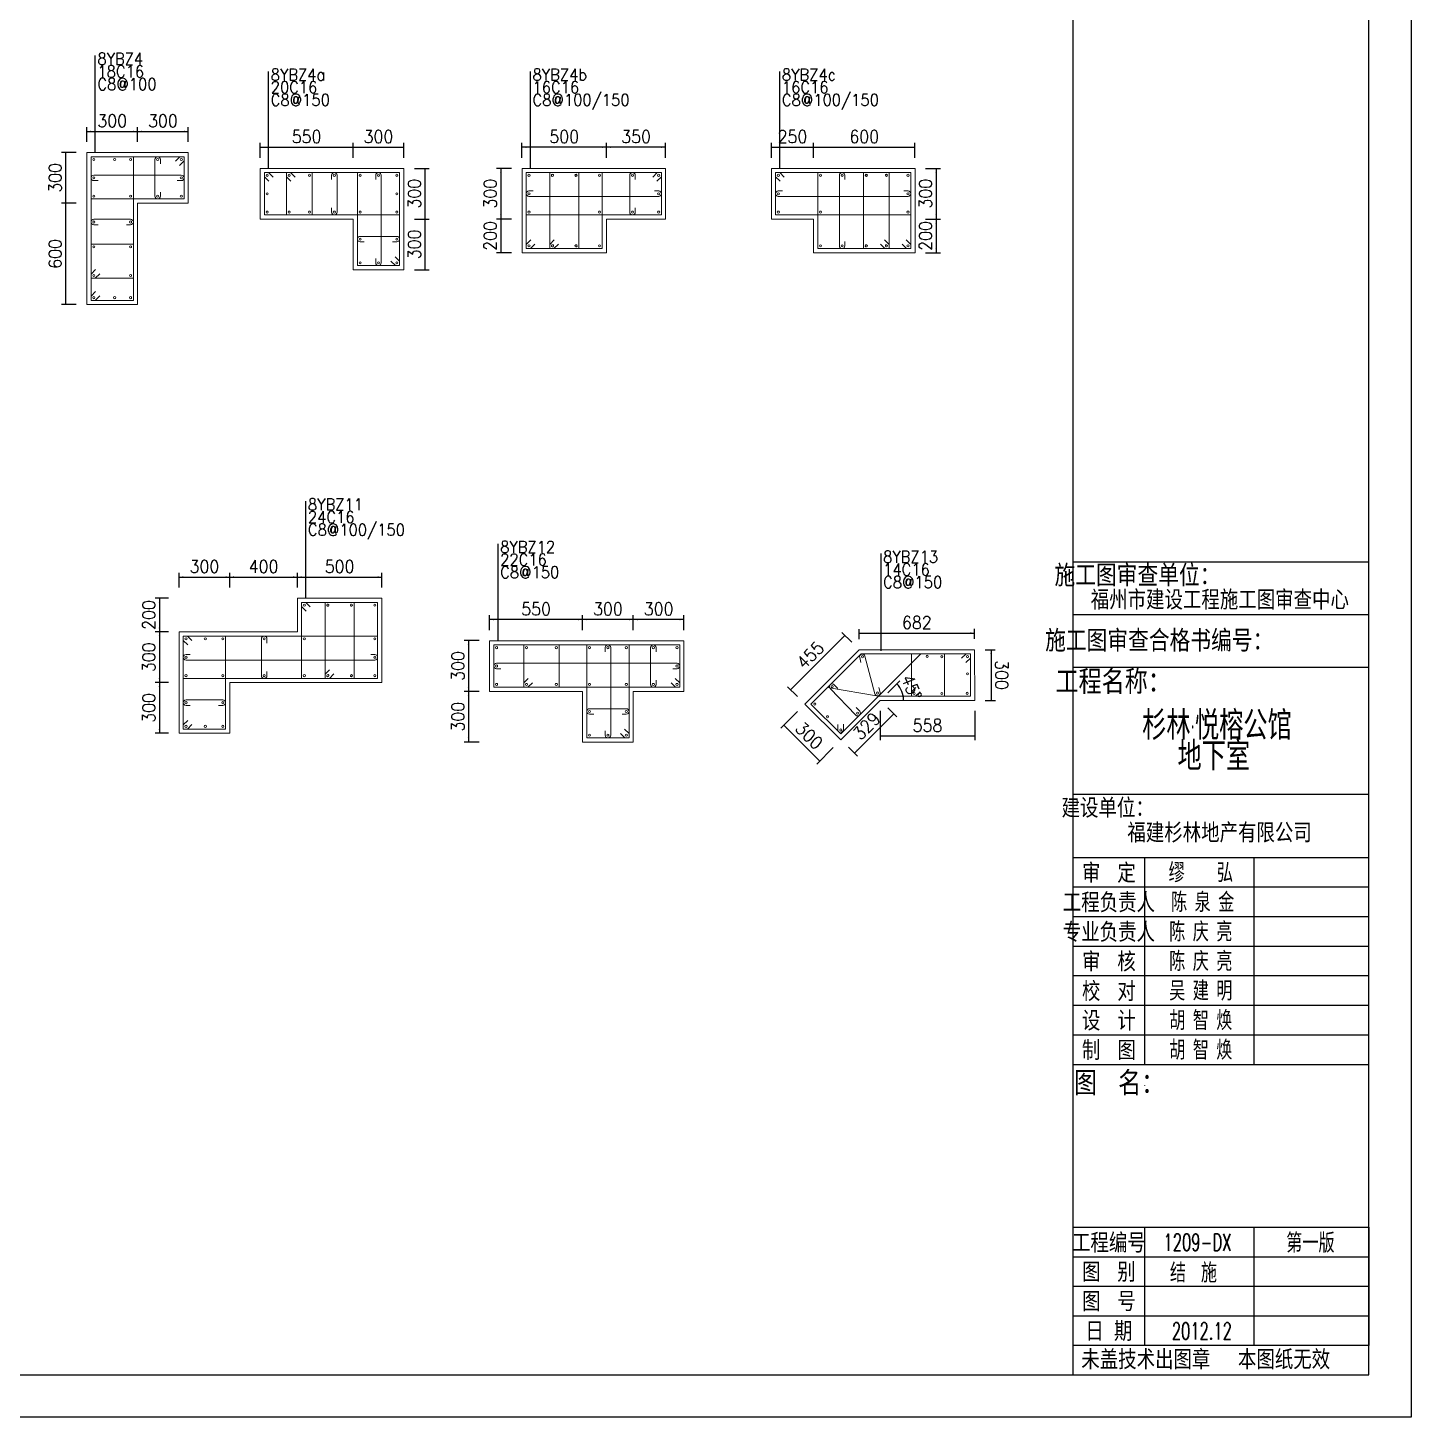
# Model space of a CAD drawing. Extents: x 292423 to 377252, y 106557 to 361882.
# Drawn here: x 343782 to 376523, y 106557 to 139450 of the extents above; entities that cross this region are included whole.
import ezdxf
from ezdxf.enums import TextEntityAlignment as Align

# ---------------------------------------------------------------- set-up
doc = ezdxf.new("R2010")
doc.units = 0
doc.header["$LTSCALE"] = 1000
for name, color, linetype in [('1508', 2, 'Continuous'), ('PUB_TITLE', 4, 'Continuous'), ('TEXT', 7, 'Continuous'), ('tk', 7, 'Continuous'), ('Y阴影', 254, 'Continuous')]:
    doc.layers.add(name, color=color, linetype=linetype)
for name, color, linetype, lineweight in [('REIN', 6, 'Continuous', 18), ('Z-柱大样外框', 7, 'ByLayer', 18), ('Z-详图标注', 3, 'Continuous', 18)]:
    doc.layers.add(name, color=color, linetype=linetype, lineweight=lineweight)
doc.styles.add('hztxt2', font='hztxt2')
doc.styles.get("Standard").update_dxf_attribs({"font": 'standard'})
doc.dimstyles.get("Standard").update_dxf_attribs({"dimtxt": 300, "dimasz": 100, "dimexe": 100, "dimexo": 250, "dimgap": 100, "dimtad": 0, "dimtoh": 1, "dimdec": 0, "dimlfac": 0.25, "dimdsep": 46, "dimcen": 0.09, "dimclrt": 7, "dimadec": 0, "dimazin": 0, "dimtfac": 1, "dimtdec": 4, "dimtofl": 0, "dimtmove": 0, "dimatfit": 3, "dimfxl": 1, "dimtolj": 1, "dimtzin": 0, "dimarcsym": 0})

# ---------------------------------------------------------------- blocks, each defined once
blk = doc.blocks.new('*D831')
at = {"layer": 'Z-详图标注', "color": 0, "linetype": 'ByBlock', "lineweight": -2}
for p, q in [((361834, 123780), (363120, 125066)), ((363284, 124903), (363050, 125137)), ((361998, 123616), (361763, 123851))]:
    blk.add_line(p, q, dxfattribs=at)
for points in [[(363120, 125066), (363061, 124984), (363038, 125007)], [(361834, 123780), (361893, 123863), (361916, 123839)]]:
    blk.add_solid(points, dxfattribs=at)
at = {"layer": 'Z-详图标注', "color": 7, "linetype": 'Continuous', "lineweight": -2, "insert": (362300, 124600), "char_height": 300, "width": 576.67, "attachment_point": 5, "rotation": 45}
blk.add_mtext('455', dxfattribs=at)
blk = doc.blocks.new('*D870')
at = {"layer": 'Z-详图标注', "color": 0, "linetype": 'ByBlock', "lineweight": -2}
for p, q in [((363460, 124976), (363460, 125216)), ((363460, 125116), (366188, 125122)), ((366188, 124982), (366188, 125222))]:
    blk.add_line(p, q, dxfattribs=at)
for points in [[(363460, 125116), (363560, 125133), (363560, 125099)], [(366188, 125122), (366088, 125105), (366088, 125139)]]:
    blk.add_solid(points, dxfattribs=at)
at = {"layer": 'Z-详图标注', "color": 7, "linetype": 'Continuous', "lineweight": -2, "insert": (364823, 125369), "char_height": 300, "width": 556.67, "attachment_point": 5, "rotation": 0.1352}
blk.add_mtext('682', dxfattribs=at)
blk = doc.blocks.new('*D479')
at = {"layer": 'Z-详图标注', "color": 0, "linetype": 'ByBlock', "lineweight": -2}
for p, q in [((361998, 123263), (361603, 122869)), ((361674, 122939), (362523, 122091)), ((362846, 122414), (362452, 122020))]:
    blk.add_line(p, q, dxfattribs=at)
for points in [[(361674, 122939), (361757, 122880), (361733, 122857)], [(362523, 122091), (362440, 122150), (362464, 122173)]]:
    blk.add_solid(points, dxfattribs=at)
at = {"layer": 'Z-详图标注', "color": 7, "linetype": 'Continuous', "lineweight": -2, "insert": (362275, 122692), "char_height": 300, "width": 566.67, "attachment_point": 5, "rotation": 315}
blk.add_mtext('300', dxfattribs=at)
blk = doc.blocks.new('*D193')
at = {"layer": 'Z-详图标注', "color": 0, "linetype": 'ByBlock', "lineweight": -2}
blk.add_line((364135, 123703), (364419, 123987), dxfattribs=at)
blk.add_arc((363958, 123526), 552, 0, 45, dxfattribs=at)
for points in [[(364348, 123917), (364425, 123850), (364400, 123829)], [(364510, 123526), (364484, 123624), (364518, 123627)]]:
    blk.add_solid(points, dxfattribs=at)
at = {"layer": 'Z-详图标注', "color": 7, "linetype": 'Continuous', "lineweight": -2, "insert": (364560, 123776), "char_height": 300, "width": 463.33, "attachment_point": 8, "rotation": 292.5}
blk.add_mtext('45%%D', dxfattribs=at)
blk = doc.blocks.new('*D199')
at = {"layer": 'Z-详图标注', "color": 0, "linetype": 'ByBlock', "lineweight": -2}
for p, q in [((349281, 136373), (349281, 136723)), ((349281, 136623), (351481, 136623)), ((351481, 136373), (351481, 136723))]:
    blk.add_line(p, q, dxfattribs=at)
for points in [[(349281, 136623), (349381, 136639), (349381, 136606)], [(351481, 136623), (351381, 136606), (351381, 136639)]]:
    blk.add_solid(points, dxfattribs=at)
at = {"layer": 'Z-详图标注', "color": 7, "linetype": 'Continuous', "lineweight": -2, "insert": (350381, 136873), "char_height": 300, "width": 566.67, "attachment_point": 5}
blk.add_mtext('550', dxfattribs=at)
blk = doc.blocks.new('*D246')
at = {"layer": 'Z-详图标注', "color": 0, "linetype": 'ByBlock', "lineweight": -2}
for p, q in [((351481, 136373), (351481, 136723)), ((351481, 136623), (352681, 136623)), ((352681, 136373), (352681, 136723))]:
    blk.add_line(p, q, dxfattribs=at)
for points in [[(351481, 136623), (351581, 136639), (351581, 136606)], [(352681, 136623), (352581, 136606), (352581, 136639)]]:
    blk.add_solid(points, dxfattribs=at)
at = {"layer": 'Z-详图标注', "color": 7, "linetype": 'Continuous', "lineweight": -2, "insert": (352081, 136873), "char_height": 300, "width": 566.67, "attachment_point": 5}
blk.add_mtext('300', dxfattribs=at)
blk = doc.blocks.new('*D742')
at = {"layer": 'Z-详图标注', "color": 0, "linetype": 'ByBlock', "lineweight": -2}
for p, q in [((352931, 136123), (353281, 136123)), ((353181, 136123), (353181, 134923)), ((352931, 134923), (353281, 134923))]:
    blk.add_line(p, q, dxfattribs=at)
for points in [[(353181, 136123), (353198, 136023), (353164, 136023)], [(353181, 134923), (353164, 135023), (353198, 135023)]]:
    blk.add_solid(points, dxfattribs=at)
at = {"layer": 'Z-详图标注', "color": 7, "linetype": 'Continuous', "lineweight": -2, "insert": (352931, 135523), "char_height": 300, "width": 566.67, "attachment_point": 5, "rotation": 90}
blk.add_mtext('300', dxfattribs=at)
blk = doc.blocks.new('*D441')
at = {"layer": 'Z-详图标注', "color": 0, "linetype": 'ByBlock', "lineweight": -2}
for p, q in [((352931, 134923), (353281, 134923)), ((353181, 134923), (353181, 133723)), ((352931, 133723), (353281, 133723))]:
    blk.add_line(p, q, dxfattribs=at)
for points in [[(353181, 134923), (353198, 134823), (353164, 134823)], [(353181, 133723), (353164, 133823), (353198, 133823)]]:
    blk.add_solid(points, dxfattribs=at)
at = {"layer": 'Z-详图标注', "color": 7, "linetype": 'Continuous', "lineweight": -2, "insert": (352931, 134323), "char_height": 300, "width": 566.67, "attachment_point": 5, "rotation": 90}
blk.add_mtext('300', dxfattribs=at)
blk = doc.blocks.new('*D482')
at = {"layer": 'Z-详图标注', "color": 0, "linetype": 'ByBlock', "lineweight": -2}
for p, q in [((344930, 135297), (344580, 135297)), ((344680, 132897), (344680, 135297)), ((344930, 132897), (344580, 132897))]:
    blk.add_line(p, q, dxfattribs=at)
for points in [[(344680, 135297), (344696, 135197), (344663, 135197)], [(344680, 132897), (344663, 132997), (344696, 132997)]]:
    blk.add_solid(points, dxfattribs=at)
at = {"layer": 'Z-详图标注', "color": 7, "linetype": 'Continuous', "lineweight": -2, "insert": (344430, 134097), "char_height": 300, "width": 556.67, "attachment_point": 5, "rotation": 90}
blk.add_mtext('600', dxfattribs=at)
blk = doc.blocks.new('*D537')
at = {"layer": 'Z-详图标注', "color": 0, "linetype": 'ByBlock', "lineweight": -2}
for p, q in [((344930, 136497), (344580, 136497)), ((344680, 135297), (344680, 136497)), ((344930, 135297), (344580, 135297))]:
    blk.add_line(p, q, dxfattribs=at)
for points in [[(344680, 136497), (344696, 136397), (344663, 136397)], [(344680, 135297), (344663, 135397), (344696, 135397)]]:
    blk.add_solid(points, dxfattribs=at)
at = {"layer": 'Z-详图标注', "color": 7, "linetype": 'Continuous', "lineweight": -2, "insert": (344430, 135897), "char_height": 300, "width": 566.67, "attachment_point": 5, "rotation": 90}
blk.add_mtext('300', dxfattribs=at)
blk = doc.blocks.new('*D146')
at = {"layer": 'Z-详图标注', "color": 0, "linetype": 'ByBlock', "lineweight": -2}
for p, q in [((345180, 136747), (345180, 137097)), ((345180, 136997), (346380, 136997)), ((346380, 136747), (346380, 137097))]:
    blk.add_line(p, q, dxfattribs=at)
for points in [[(345180, 136997), (345280, 137014), (345280, 136981)], [(346380, 136997), (346280, 136981), (346280, 137014)]]:
    blk.add_solid(points, dxfattribs=at)
at = {"layer": 'Z-详图标注', "color": 7, "linetype": 'Continuous', "lineweight": -2, "insert": (345780, 137247), "char_height": 300, "width": 566.67, "attachment_point": 5}
blk.add_mtext('300', dxfattribs=at)
blk = doc.blocks.new('*D641')
at = {"layer": 'Z-详图标注', "color": 0, "linetype": 'ByBlock', "lineweight": -2}
for p, q in [((346380, 136747), (346380, 137097)), ((346380, 136997), (347580, 136997)), ((347580, 136747), (347580, 137097))]:
    blk.add_line(p, q, dxfattribs=at)
for points in [[(346380, 136997), (346480, 137014), (346480, 136981)], [(347580, 136997), (347480, 136981), (347480, 137014)]]:
    blk.add_solid(points, dxfattribs=at)
at = {"layer": 'Z-详图标注', "color": 7, "linetype": 'Continuous', "lineweight": -2, "insert": (346980, 137247), "char_height": 300, "width": 566.67, "attachment_point": 5}
blk.add_mtext('300', dxfattribs=at)
blk = doc.blocks.new('*D248')
at = {"layer": 'Z-详图标注', "color": 0, "linetype": 'ByBlock', "lineweight": -2}
for p, q in [((357478, 136373), (357478, 136723)), ((358878, 136623), (357478, 136623)), ((358878, 136373), (358878, 136723))]:
    blk.add_line(p, q, dxfattribs=at)
for points in [[(357478, 136623), (357578, 136639), (357578, 136606)], [(358878, 136623), (358778, 136606), (358778, 136639)]]:
    blk.add_solid(points, dxfattribs=at)
at = {"layer": 'Z-详图标注', "color": 7, "linetype": 'Continuous', "lineweight": -2, "insert": (358178, 136873), "char_height": 300, "width": 566.67, "attachment_point": 5}
blk.add_mtext('350', dxfattribs=at)
blk = doc.blocks.new('*D309')
at = {"layer": 'Z-详图标注', "color": 0, "linetype": 'ByBlock', "lineweight": -2}
for p, q in [((355478, 136373), (355478, 136723)), ((357478, 136623), (355478, 136623)), ((357478, 136373), (357478, 136723))]:
    blk.add_line(p, q, dxfattribs=at)
for points in [[(355478, 136623), (355578, 136639), (355578, 136606)], [(357478, 136623), (357378, 136606), (357378, 136639)]]:
    blk.add_solid(points, dxfattribs=at)
at = {"layer": 'Z-详图标注', "color": 7, "linetype": 'Continuous', "lineweight": -2, "insert": (356478, 136873), "char_height": 300, "width": 566.67, "attachment_point": 5}
blk.add_mtext('500', dxfattribs=at)
blk = doc.blocks.new('*D783')
at = {"layer": 'Z-详图标注', "color": 0, "linetype": 'ByBlock', "lineweight": -2}
for p, q in [((355228, 136123), (354878, 136123)), ((354978, 136123), (354978, 134923)), ((355228, 134923), (354878, 134923))]:
    blk.add_line(p, q, dxfattribs=at)
for points in [[(354978, 136123), (354995, 136023), (354961, 136023)], [(354978, 134923), (354961, 135023), (354995, 135023)]]:
    blk.add_solid(points, dxfattribs=at)
at = {"layer": 'Z-详图标注', "color": 7, "linetype": 'Continuous', "lineweight": -2, "insert": (354728, 135523), "char_height": 300, "width": 566.67, "attachment_point": 5, "rotation": 90}
blk.add_mtext('300', dxfattribs=at)
blk = doc.blocks.new('*D414')
at = {"layer": 'Z-详图标注', "color": 0, "linetype": 'ByBlock', "lineweight": -2}
for p, q in [((355228, 134923), (354878, 134923)), ((354978, 134923), (354978, 134123)), ((355228, 134123), (354878, 134123))]:
    blk.add_line(p, q, dxfattribs=at)
for points in [[(354978, 134923), (354995, 134823), (354961, 134823)], [(354978, 134123), (354961, 134223), (354995, 134223)]]:
    blk.add_solid(points, dxfattribs=at)
at = {"layer": 'Z-详图标注', "color": 7, "linetype": 'Continuous', "lineweight": -2, "insert": (354728, 134523), "char_height": 300, "width": 566.67, "attachment_point": 5, "rotation": 90}
blk.add_mtext('200', dxfattribs=at)
blk = doc.blocks.new('*D14')
at = {"layer": 'Z-详图标注', "color": 0, "linetype": 'ByBlock', "lineweight": -2}
for p, q in [((361379, 136373), (361379, 136723)), ((361379, 136623), (362379, 136623)), ((362379, 136373), (362379, 136723))]:
    blk.add_line(p, q, dxfattribs=at)
for points in [[(361379, 136623), (361479, 136639), (361479, 136606)], [(362379, 136623), (362279, 136606), (362279, 136639)]]:
    blk.add_solid(points, dxfattribs=at)
at = {"layer": 'Z-详图标注', "color": 7, "linetype": 'Continuous', "lineweight": -2, "insert": (361879, 136873), "char_height": 300, "width": 566.67, "attachment_point": 5}
blk.add_mtext('250', dxfattribs=at)
blk = doc.blocks.new('*D69')
at = {"layer": 'Z-详图标注', "color": 0, "linetype": 'ByBlock', "lineweight": -2}
for p, q in [((362379, 136373), (362379, 136723)), ((362379, 136623), (364779, 136623)), ((364779, 136373), (364779, 136723))]:
    blk.add_line(p, q, dxfattribs=at)
for points in [[(362379, 136623), (362479, 136639), (362479, 136606)], [(364779, 136623), (364679, 136606), (364679, 136639)]]:
    blk.add_solid(points, dxfattribs=at)
at = {"layer": 'Z-详图标注', "color": 7, "linetype": 'Continuous', "lineweight": -2, "insert": (363579, 136873), "char_height": 300, "width": 556.67, "attachment_point": 5}
blk.add_mtext('600', dxfattribs=at)
blk = doc.blocks.new('*D570')
at = {"layer": 'Z-详图标注', "color": 0, "linetype": 'ByBlock', "lineweight": -2}
for p, q in [((365029, 136123), (365379, 136123)), ((365279, 136123), (365279, 134923)), ((365029, 134923), (365379, 134923))]:
    blk.add_line(p, q, dxfattribs=at)
for points in [[(365279, 136123), (365296, 136023), (365263, 136023)], [(365279, 134923), (365263, 135023), (365296, 135023)]]:
    blk.add_solid(points, dxfattribs=at)
at = {"layer": 'Z-详图标注', "color": 7, "linetype": 'Continuous', "lineweight": -2, "insert": (365029, 135523), "char_height": 300, "width": 566.67, "attachment_point": 5, "rotation": 90}
blk.add_mtext('300', dxfattribs=at)
blk = doc.blocks.new('*D177')
at = {"layer": 'Z-详图标注', "color": 0, "linetype": 'ByBlock', "lineweight": -2}
for p, q in [((365029, 134923), (365379, 134923)), ((365279, 134923), (365279, 134123)), ((365029, 134123), (365379, 134123))]:
    blk.add_line(p, q, dxfattribs=at)
for points in [[(365279, 134923), (365296, 134823), (365263, 134823)], [(365279, 134123), (365263, 134223), (365296, 134223)]]:
    blk.add_solid(points, dxfattribs=at)
at = {"layer": 'Z-详图标注', "color": 7, "linetype": 'Continuous', "lineweight": -2, "insert": (365029, 134523), "char_height": 300, "width": 566.67, "attachment_point": 5, "rotation": 90}
blk.add_mtext('200', dxfattribs=at)
blk = doc.blocks.new('*D672')
at = {"layer": 'Z-详图标注', "color": 0, "linetype": 'ByBlock', "lineweight": -2}
for p, q in [((358112, 125191), (358112, 125541)), ((359312, 125441), (358112, 125441)), ((359312, 125191), (359312, 125541))]:
    blk.add_line(p, q, dxfattribs=at)
for points in [[(358112, 125441), (358212, 125457), (358212, 125424)], [(359312, 125441), (359212, 125424), (359212, 125457)]]:
    blk.add_solid(points, dxfattribs=at)
at = {"layer": 'Z-详图标注', "color": 7, "linetype": 'Continuous', "lineweight": -2, "insert": (358712, 125691), "char_height": 300, "width": 566.67, "attachment_point": 5}
blk.add_mtext('300', dxfattribs=at)
blk = doc.blocks.new('*D719')
at = {"layer": 'Z-详图标注', "color": 0, "linetype": 'ByBlock', "lineweight": -2}
for p, q in [((356912, 125191), (356912, 125541)), ((358112, 125441), (356912, 125441)), ((358112, 125191), (358112, 125541))]:
    blk.add_line(p, q, dxfattribs=at)
for points in [[(356912, 125441), (357012, 125457), (357012, 125424)], [(358112, 125441), (358012, 125424), (358012, 125457)]]:
    blk.add_solid(points, dxfattribs=at)
at = {"layer": 'Z-详图标注', "color": 7, "linetype": 'Continuous', "lineweight": -2, "insert": (357512, 125691), "char_height": 300, "width": 566.67, "attachment_point": 5}
blk.add_mtext('300', dxfattribs=at)
blk = doc.blocks.new('*D344')
at = {"layer": 'Z-详图标注', "color": 0, "linetype": 'ByBlock', "lineweight": -2}
for p, q in [((354712, 125191), (354712, 125541)), ((356912, 125441), (354712, 125441)), ((356912, 125191), (356912, 125541))]:
    blk.add_line(p, q, dxfattribs=at)
for points in [[(354712, 125441), (354812, 125457), (354812, 125424)], [(356912, 125441), (356812, 125424), (356812, 125457)]]:
    blk.add_solid(points, dxfattribs=at)
at = {"layer": 'Z-详图标注', "color": 7, "linetype": 'Continuous', "lineweight": -2, "insert": (355812, 125691), "char_height": 300, "width": 566.67, "attachment_point": 5}
blk.add_mtext('550', dxfattribs=at)
blk = doc.blocks.new('*D37')
at = {"layer": 'Z-详图标注', "color": 0, "linetype": 'ByBlock', "lineweight": -2}
for p, q in [((354462, 124941), (354112, 124941)), ((354212, 124941), (354212, 123741)), ((354462, 123741), (354112, 123741))]:
    blk.add_line(p, q, dxfattribs=at)
for points in [[(354212, 124941), (354228, 124841), (354195, 124841)], [(354212, 123741), (354195, 123841), (354228, 123841)]]:
    blk.add_solid(points, dxfattribs=at)
at = {"layer": 'Z-详图标注', "color": 7, "linetype": 'Continuous', "lineweight": -2, "insert": (353962, 124341), "char_height": 300, "width": 566.67, "attachment_point": 5, "rotation": 90}
blk.add_mtext('300', dxfattribs=at)
blk = doc.blocks.new('*D536')
at = {"layer": 'Z-详图标注', "color": 0, "linetype": 'ByBlock', "lineweight": -2}
for p, q in [((354462, 123741), (354112, 123741)), ((354212, 123741), (354212, 122541)), ((354462, 122541), (354112, 122541))]:
    blk.add_line(p, q, dxfattribs=at)
for points in [[(354212, 123741), (354228, 123641), (354195, 123641)], [(354212, 122541), (354195, 122641), (354228, 122641)]]:
    blk.add_solid(points, dxfattribs=at)
at = {"layer": 'Z-详图标注', "color": 7, "linetype": 'Continuous', "lineweight": -2, "insert": (353962, 123141), "char_height": 300, "width": 566.67, "attachment_point": 5, "rotation": 90}
blk.add_mtext('300', dxfattribs=at)
blk = doc.blocks.new('A1tk')
at = {"layer": 'PUB_TITLE'}
for p, q in [((76100, 20254), (83100, 20254)), ((76100, 19004), (83100, 19004)), ((76100, 17754), (83100, 17754)), ((76100, 14754), (83100, 14754)), ((76100, 13254), (83100, 13254)), ((77791, 13254), (77791, 8354)), ((80377, 13254), (80377, 8354)), ((76100, 12554), (83100, 12554)), ((76100, 11854), (83100, 11854)), ((76100, 11154), (83100, 11154)), ((76100, 10454), (83100, 10454)), ((76100, 9754), (83100, 9754)), ((76100, 9054), (83100, 9054)), ((76100, 8354), (83100, 8354)), ((77791, 7859), (77791, 7854)), ((76100, 4500), (83100, 4500)), ((77791, 4500), (77791, 1700)), ((80377, 4500), (80377, 1700)), ((83100, 4500), (83100, 1700)), ((76100, 3800), (83100, 3800)), ((76100, 3100), (83100, 3100)), ((76100, 2400), (83100, 2400)), ((83100, 1700), (76100, 1700))]:
    blk.add_line(p, q, dxfattribs=at)
at = {"layer": 'tk'}
blk.add_line((76100, 1000), (76100, 58400), dxfattribs=at)
at = {"layer": 'tk', "color": 5}
blk.add_lwpolyline([(0, 0), (0, 59400), (84100, 59400), (84100, 0)], close=True, dxfattribs=at)
at = {"layer": 'tk'}
blk.add_lwpolyline([(2500, 1000), (83100, 1000), (83100, 58400), (2500, 58400)], close=True, dxfattribs=at)
at = {"layer": 'PUB_TITLE', "style": 'hztxt2', "width": 0.8}
for s, height, p in [('施工图审查单位：', 450, (77622, 19953)), ('施工图审查合格书编号：', 450, (78136, 18409)), ('日  期', 400, (76945, 2050))]:
    blk.add_text(s, height=height, dxfattribs=at).set_placement(p, align=Align.MIDDLE)
at = {"layer": 'PUB_TITLE', "width": 0.8}
for s, height, p in [('工程名称：', 500, (77047, 17437)), ('建设单位：', 400, (76917, 14445)), ('审  定', 400, (76945, 12904)), ('工程负责人', 400, (76945, 12204)), ('专业负责人', 400, (76945, 11504)), ('审  核', 400, (76945, 10804)), ('校  对', 400, (76945, 10104)), ('设  计', 400, (76945, 9404)), ('制  图', 400, (76945, 8704)), ('图  名：', 500, (77188, 7934)), ('工程编号', 400, (76945, 4150)), ('图  别', 400, (76945, 3450)), ('图  号', 400, (76945, 2750)), ('未盖技术出图章   本图纸无效', 400, (79237, 1389))]:
    blk.add_text(s, height=height, dxfattribs=at).set_placement(p, align=Align.MIDDLE)
at = {"layer": 'TEXT', "color": 0}
for s, height, width, p in [('福州市建设工程施工图审查中心', 400, 0.8, (79571, 19373)), ('杉林·悦榕公馆', 600, 0.7, (79503, 16415)), ('地下室', 600, 0.7, (79428, 15691)), ('福建杉林地产有限公司', 400, 0.8, (79565, 13855))]:
    blk.add_text(s, height=height, dxfattribs=dict(at, width=width)).set_placement(p, align=Align.MIDDLE)
at = {"layer": 'TEXT', "color": 0, "linetype": 'ByBlock', "width": 0.7}
for s, p in [('缪    弘', (79121, 12915)), ('陈 泉 金', (79165, 12215)), ('陈 庆 亮', (79121, 11515)), ('陈 庆 亮', (79121, 10815)), ('吴 建 明', (79121, 10115)), ('胡 智 焕', (79121, 9415)), ('胡 智 焕', (79121, 8715)), ('1209-DX', (79042, 4141)), ('结  施', (78946, 3441))]:
    blk.add_text(s, height=400, dxfattribs=at).set_placement(p, align=Align.MIDDLE)
for s, p in [('第一版', (81142, 3942)), ('2012.12', (78435, 1841))]:
    blk.add_text(s, height=400, dxfattribs=at).set_placement(p)
blk = doc.blocks.new('*D50')
at = {"layer": 'Z-详图标注', "color": 0, "linetype": 'ByBlock', "lineweight": -2}
for p, q in [((347362, 126198), (347362, 126548)), ((347362, 126448), (348562, 126448)), ((348562, 126198), (348562, 126548))]:
    blk.add_line(p, q, dxfattribs=at)
for points in [[(347362, 126448), (347462, 126464), (347462, 126431)], [(348562, 126448), (348462, 126431), (348462, 126464)]]:
    blk.add_solid(points, dxfattribs=at)
at = {"layer": 'Z-详图标注', "color": 7, "linetype": 'Continuous', "lineweight": -2, "insert": (347962, 126698), "char_height": 300, "width": 566.67, "attachment_point": 5}
blk.add_mtext('300', dxfattribs=at)
blk = doc.blocks.new('*D105')
at = {"layer": 'Z-详图标注', "color": 0, "linetype": 'ByBlock', "lineweight": -2}
for p, q in [((348562, 126198), (348562, 126548)), ((348562, 126448), (350162, 126448)), ((350162, 126198), (350162, 126548))]:
    blk.add_line(p, q, dxfattribs=at)
for points in [[(348562, 126448), (348662, 126464), (348662, 126431)], [(350162, 126448), (350062, 126431), (350062, 126464)]]:
    blk.add_solid(points, dxfattribs=at)
at = {"layer": 'Z-详图标注', "color": 7, "linetype": 'Continuous', "lineweight": -2, "insert": (349362, 126698), "char_height": 300, "width": 576.67, "attachment_point": 5}
blk.add_mtext('400', dxfattribs=at)
blk = doc.blocks.new('*D588')
at = {"layer": 'Z-详图标注', "color": 0, "linetype": 'ByBlock', "lineweight": -2}
for p, q in [((350162, 126198), (350162, 126548)), ((350162, 126448), (352162, 126448)), ((352162, 126198), (352162, 126548))]:
    blk.add_line(p, q, dxfattribs=at)
for points in [[(350162, 126448), (350262, 126464), (350262, 126431)], [(352162, 126448), (352062, 126431), (352062, 126464)]]:
    blk.add_solid(points, dxfattribs=at)
at = {"layer": 'Z-详图标注', "color": 7, "linetype": 'Continuous', "lineweight": -2, "insert": (351162, 126698), "char_height": 300, "width": 566.67, "attachment_point": 5}
blk.add_mtext('500', dxfattribs=at)
blk = doc.blocks.new('*D211')
at = {"layer": 'Z-详图标注', "color": 0, "linetype": 'ByBlock', "lineweight": -2}
for p, q in [((347112, 125948), (346798, 125948)), ((346898, 125948), (346898, 125148)), ((347112, 125148), (346798, 125148))]:
    blk.add_line(p, q, dxfattribs=at)
for points in [[(346898, 125948), (346914, 125848), (346881, 125848)], [(346898, 125148), (346881, 125248), (346914, 125248)]]:
    blk.add_solid(points, dxfattribs=at)
at = {"layer": 'Z-详图标注', "color": 7, "linetype": 'Continuous', "lineweight": -2, "insert": (346648, 125548), "char_height": 300, "width": 566.67, "attachment_point": 5, "rotation": 90}
blk.add_mtext('200', dxfattribs=at)
blk = doc.blocks.new('*D777')
at = {"layer": 'Z-详图标注', "color": 0, "linetype": 'ByBlock', "lineweight": -2}
for p, q in [((347112, 125148), (346798, 125148)), ((346898, 125148), (346898, 123948)), ((347112, 123948), (346798, 123948))]:
    blk.add_line(p, q, dxfattribs=at)
for points in [[(346898, 125148), (346914, 125048), (346881, 125048)], [(346898, 123948), (346881, 124048), (346914, 124048)]]:
    blk.add_solid(points, dxfattribs=at)
at = {"layer": 'Z-详图标注', "color": 7, "linetype": 'Continuous', "lineweight": -2, "insert": (346648, 124548), "char_height": 300, "width": 566.67, "attachment_point": 5, "rotation": 90}
blk.add_mtext('300', dxfattribs=at)
blk = doc.blocks.new('*D845')
at = {"layer": 'Z-详图标注', "color": 0, "linetype": 'ByBlock', "lineweight": -2}
for p, q in [((347112, 123948), (346798, 123948)), ((346898, 123948), (346898, 122748)), ((347112, 122748), (346798, 122748))]:
    blk.add_line(p, q, dxfattribs=at)
for points in [[(346898, 123948), (346914, 123848), (346881, 123848)], [(346898, 122748), (346881, 122848), (346914, 122848)]]:
    blk.add_solid(points, dxfattribs=at)
at = {"layer": 'Z-详图标注', "color": 7, "linetype": 'Continuous', "lineweight": -2, "insert": (346648, 123348), "char_height": 300, "width": 566.67, "attachment_point": 5, "rotation": 90}
blk.add_mtext('300', dxfattribs=at)
blk = doc.blocks.new('*D782')
at = {"layer": 'Z-详图标注', "color": 0, "linetype": 'ByBlock', "lineweight": -2}
for p, q in [((363344, 122276), (364276, 123208)), ((364135, 123349), (364346, 123137)), ((363203, 122417), (363415, 122206))]:
    blk.add_line(p, q, dxfattribs=at)
for points in [[(364276, 123208), (364217, 123126), (364193, 123149)], [(363344, 122276), (363403, 122359), (363426, 122335)]]:
    blk.add_solid(points, dxfattribs=at)
at = {"layer": 'Z-详图标注', "color": 7, "linetype": 'Continuous', "lineweight": -2, "insert": (363633, 122919), "char_height": 300, "width": 561.67, "attachment_point": 5, "rotation": 45}
blk.add_mtext('329', dxfattribs=at)
blk = doc.blocks.new('*D390')
at = {"layer": 'Z-详图标注', "color": 0, "linetype": 'ByBlock', "lineweight": -2}
for p, q in [((366439, 124727), (366680, 124727)), ((366580, 124727), (366583, 123527)), ((366442, 123527), (366683, 123527))]:
    blk.add_line(p, q, dxfattribs=at)
for points in [[(366580, 124727), (366597, 124627), (366563, 124627)], [(366583, 123527), (366566, 123627), (366599, 123627)]]:
    blk.add_solid(points, dxfattribs=at)
at = {"layer": 'Z-详图标注', "color": 7, "linetype": 'Continuous', "lineweight": -2, "insert": (366831, 124127), "char_height": 300, "width": 566.67, "attachment_point": 5, "rotation": 270.1352}
blk.add_mtext('300', dxfattribs=at)
blk = doc.blocks.new('*D862')
at = {"layer": 'Z-详图标注', "color": 0, "linetype": 'ByBlock', "lineweight": -2}
for p, q in [((363958, 123276), (363958, 122585)), ((366192, 123276), (366192, 122585)), ((363958, 122685), (366192, 122685))]:
    blk.add_line(p, q, dxfattribs=at)
for points in [[(363958, 122685), (364058, 122702), (364058, 122668)], [(366192, 122685), (366092, 122668), (366092, 122702)]]:
    blk.add_solid(points, dxfattribs=at)
at = {"layer": 'Z-详图标注', "color": 7, "linetype": 'Continuous', "lineweight": -2, "insert": (365075, 122935), "char_height": 300, "width": 566.67, "attachment_point": 5, "rotation": 360}
blk.add_mtext('558', dxfattribs=at)

msp = doc.modelspace()

# ---------------------------------------------------------------- linework, layer by layer
at = {"layer": 'REIN', "color": 6}
for points in [[(347373.7, 136191.4), (347479.8, 136297.4), (347479.8, 136397.4), (345279.8, 136397.4), (345279.8, 135397.4), (347479.8, 135397.4), (347479.8, 136397.4), (347379.8, 136397.4), (347273.7, 136291.4)], [(345385.9, 133203.5), (345279.8, 133097.4), (345279.8, 132997.4), (346279.8, 132997.4), (346279.8, 136397.4), (345279.8, 136397.4), (345279.8, 132997.4), (345379.8, 132997.4), (345485.9, 133103.5)], [(349587.1, 135916.7), (349481.1, 136022.7), (349381.1, 136022.7), (349381.1, 135022.7), (352581.1, 135022.7), (352581.1, 136022.7), (349381.1, 136022.7), (349381.1, 135922.7), (349487.1, 135816.7)], [(350109, 135916.7), (350003, 136022.7), (349903, 136022.7), (349903, 135022.7), (350513, 135022.7), (350513, 136022.7), (349903, 136022.7), (349903, 135922.7), (350009, 135816.7)], [(352375, 133928.8), (352481.1, 133822.7), (352581.1, 133822.7), (352581.1, 136022.7), (351581.1, 136022.7), (351581.1, 133822.7), (352581.1, 133822.7), (352581.1, 133922.7), (352475, 134028.8)], [(355784.2, 134328.8), (355678.1, 134222.7), (355578.1, 134222.7), (355578.1, 136022.7), (357378.1, 136022.7), (357378.1, 134222.7), (355578.1, 134222.7), (355578.1, 134322.7), (355684.2, 134428.8)], [(358572.1, 135916.7), (358678.1, 136022.7), (358778.1, 136022.7), (358778.1, 135022.7), (355578.1, 135022.7), (355578.1, 136022.7), (358778.1, 136022.7), (358778.1, 135922.7), (358672.1, 135816.7)], [(356340.9, 134328.8), (356234.8, 134222.7), (356134.8, 134222.7), (356134.8, 136022.7), (356821.5, 136022.7), (356821.5, 134222.7), (356134.8, 134222.7), (356134.8, 134322.7), (356240.9, 134428.8)], [(361685.4, 135916.7), (361579.3, 136022.7), (361479.3, 136022.7), (361479.3, 135022.7), (364679.3, 135022.7), (364679.3, 136022.7), (361479.3, 136022.7), (361479.3, 135922.7), (361585.4, 135816.7)], [(364473.2, 134328.8), (364579.3, 134222.7), (364679.3, 134222.7), (364679.3, 136022.7), (362479.3, 136022.7), (362479.3, 134222.7), (364679.3, 134222.7), (364679.3, 134322.7), (364573.2, 134428.8)], [(363960.4, 134328.8), (364066.5, 134222.7), (364166.5, 134222.7), (364166.5, 136022.7), (363561.8, 136022.7), (363561.8, 134222.7), (364166.5, 134222.7), (364166.5, 134322.7), (364060.4, 134428.8)], [(345385.9, 133725.4), (345279.8, 133619.3), (345279.8, 133519.3), (346279.8, 133519.3), (346279.8, 134329.3), (345279.8, 134329.3), (345279.8, 133519.3), (345379.8, 133519.3), (345485.9, 133625.4)], [(350367.9, 125641.7), (350261.8, 125747.8), (350261.8, 125847.8), (352061.8, 125847.8), (352061.8, 124047.8), (350261.8, 124047.8), (350261.8, 125847.8), (350361.8, 125847.8), (350467.9, 125741.7)], [(351024.5, 124153.8), (350918.5, 124047.8), (350818.5, 124047.8), (350818.5, 125847.8), (351505.1, 125847.8), (351505.1, 124047.8), (350818.5, 124047.8), (350818.5, 124147.8), (350924.5, 124253.8)], [(347667.9, 122953.8), (347561.8, 122847.8), (347461.8, 122847.8), (347461.8, 125047.8), (348461.8, 125047.8), (348461.8, 122847.8), (347461.8, 122847.8), (347461.8, 122947.8), (347567.9, 123053.8)], [(347567.9, 124841.7), (347461.8, 124947.8), (347461.8, 125047.8), (352061.8, 125047.8), (352061.8, 124047.8), (347461.8, 124047.8), (347461.8, 125047.8), (347561.8, 125047.8), (347667.9, 124941.7)], [(359105.7, 124046.6), (359211.7, 123940.6), (359211.7, 123840.6), (354811.7, 123840.6), (354811.7, 124840.6), (359211.7, 124840.6), (359211.7, 123840.6), (359111.7, 123840.6), (359005.7, 123946.6)], [(355724.5, 123946.6), (355618.4, 123840.6), (355518.4, 123840.6), (355518.4, 124840.6), (356355.1, 124840.6), (356355.1, 123840.6), (355518.4, 123840.6), (355518.4, 123940.6), (355624.5, 124046.6)], [(357905.7, 122846.6), (358011.7, 122740.6), (358011.7, 122640.6), (357011.7, 122640.6), (357011.7, 124840.6), (358011.7, 124840.6), (358011.7, 122640.6), (357911.7, 122640.6), (357805.7, 122746.6)], [(364916.3, 124626), (363025.7, 122735.3), (362316.1, 123439.9), (363502.1, 124626), (366088.9, 124626), (366091.3, 123626), (363916.3, 123626), (362706.7, 123830.5)], [(364899.7, 123732), (364793.6, 123626), (364693.6, 123626), (364693.6, 124626), (365478.5, 124626), (365478.5, 123626), (364693.6, 123626), (364693.6, 123726), (364799.7, 123832)], [(365883, 124523.6), (365988.9, 124629.8), (366088.9, 124629.8), (366089.1, 124529.8)], [(365988.9, 124629.8), (366088.9, 124629.8), (366089.1, 124529.8), (365983.2, 124423.6)], [(363088.9, 122963.5), (363088.9, 122813.5), (363018.2, 122742.8), (362947.5, 122813.5)], [(362955, 122956.1), (362955, 122806.1), (363025.7, 122735.3)]]:
    msp.add_lwpolyline(points, dxfattribs=at)
for points in [[(345344.8, 136307.4, -1), (345344.8, 136357.4, -1)], [(345837.6, 136307.4, -1), (345837.6, 136357.4, -1)], [(346214.8, 136307.4, -1), (346214.8, 136357.4, -1)], [(346854.8, 136307.4, -1), (346854.8, 136357.4, -1)], [(347414.8, 136307.4, -1), (347414.8, 136357.4, -1)], [(345344.8, 135872.4, 1), (345344.8, 135922.4, 1)], [(347414.8, 135872.4, 1), (347414.8, 135922.4, 1)], [(349421.1, 135957.7, -1), (349471.1, 135957.7, -1)], [(349943, 135957.7, -1), (349993, 135957.7, -1)], [(350423, 135957.7, -1), (350473, 135957.7, -1)], [(351011.3, 135957.7, -1), (351061.3, 135957.7, -1)], [(351621.1, 135957.7, -1), (351671.1, 135957.7, -1)], [(352056.1, 135957.7, 1), (352106.1, 135957.7, 1)], [(352491.1, 135957.7, -1), (352541.1, 135957.7, -1)], [(355668.1, 135957.7, 1), (355618.1, 135957.7, 1)], [(356178.2, 135945, 1), (356221.3, 135970.4, 1)], [(356734.9, 135945, 1), (356778, 135970.4, 1)], [(357338.1, 135957.7, 1), (357288.1, 135957.7, 1)], [(358068.8, 135957.7, 1), (358118.8, 135957.7, 1)], [(358738.1, 135957.7, 1), (358688.1, 135957.7, 1)], [(361519.3, 135957.7, -1), (361569.3, 135957.7, -1)], [(362519.3, 135957.7, -1), (362569.3, 135957.7, -1)], [(363029, 135957.7, 1), (363079, 135957.7, 1)], [(363648.3, 135945, -1), (363605.2, 135970.4, -1)], [(364123, 135945, -1), (364079.9, 135970.4, -1)], [(364589.3, 135957.7, -1), (364639.3, 135957.7, -1)], [(349421.1, 135518.3, -1), (349471.1, 135518.3, -1)], [(352491.1, 135518.3, -1), (352541.1, 135518.3, -1)], [(355618.1, 135521, 1), (355668.1, 135521, 1)], [(358688.1, 135521, 1), (358738.1, 135521, 1)], [(361569.3, 135521, -1), (361519.3, 135521, -1)], [(364639.3, 135521, -1), (364589.3, 135521, -1)], [(345344.8, 135437.4, -1), (345344.8, 135487.4, -1)], [(346214.8, 135437.4, -1), (346214.8, 135487.4, -1)], [(346854.8, 135437.4, -1), (346854.8, 135487.4, -1)], [(347414.8, 135437.4, -1), (347414.8, 135487.4, -1)], [(345344.8, 134827.6, -1), (345344.8, 134877.6, -1)], [(346214.8, 134827.6, -1), (346214.8, 134877.6, -1)], [(349421.1, 135087.7, -1), (349471.1, 135087.7, -1)], [(349943, 135087.7, -1), (349993, 135087.7, -1)], [(350423, 135087.7, -1), (350473, 135087.7, -1)], [(351011.3, 135087.7, -1), (351061.3, 135087.7, -1)], [(351621.1, 135087.7, -1), (351671.1, 135087.7, -1)], [(352491.1, 135087.7, -1), (352541.1, 135087.7, -1)], [(355668.1, 135087.7, 1), (355618.1, 135087.7, 1)], [(357338.1, 135087.7, 1), (357288.1, 135087.7, 1)], [(358068.8, 135087.7, 1), (358118.8, 135087.7, 1)], [(358738.1, 135087.7, 1), (358688.1, 135087.7, 1)], [(361519.3, 135087.7, -1), (361569.3, 135087.7, -1)], [(362519.3, 135087.7, -1), (362569.3, 135087.7, -1)], [(364589.3, 135087.7, -1), (364639.3, 135087.7, -1)], [(345344.8, 134239.3, -1), (345344.8, 134289.3, -1)], [(346214.8, 134239.3, -1), (346214.8, 134289.3, -1)], [(351621.1, 134447.7, -1), (351671.1, 134447.7, -1)], [(352491.1, 134447.7, -1), (352541.1, 134447.7, -1)], [(355668.1, 134287.7, 1), (355618.1, 134287.7, 1)], [(356178.2, 134275, 1), (356221.3, 134300.4, 1)], [(356734.9, 134275, 1), (356778, 134300.4, 1)], [(357338.1, 134287.7, 1), (357288.1, 134287.7, 1)], [(362519.3, 134287.7, -1), (362569.3, 134287.7, -1)], [(363029, 134287.7, 1), (363079, 134287.7, 1)], [(363648.3, 134275, -1), (363605.2, 134300.4, -1)], [(364123, 134275, -1), (364079.9, 134300.4, -1)], [(364589.3, 134287.7, -1), (364639.3, 134287.7, -1)], [(351621.1, 133887.7, -1), (351671.1, 133887.7, -1)], [(352056.1, 133887.7, 1), (352106.1, 133887.7, 1)], [(352491.1, 133887.7, -1), (352541.1, 133887.7, -1)], [(345344.8, 133559.3, -1), (345344.8, 133609.3, -1)], [(346214.8, 133559.3, -1), (346214.8, 133609.3, -1)], [(345344.8, 133037.4, -1), (345344.8, 133087.4, -1)], [(345837.6, 133037.4, -1), (345837.6, 133087.4, -1)], [(346214.8, 133037.4, -1), (346214.8, 133087.4, -1)], [(350301.8, 125782.8, 1), (350351.8, 125782.8, 1)], [(350861.9, 125770.1, 1), (350905, 125795.4, 1)], [(351418.6, 125770.1, 1), (351461.7, 125795.4, 1)], [(351971.8, 125782.8, 1), (352021.8, 125782.8, 1)], [(347501.8, 124982.8, 1), (347551.8, 124982.8, 1)], [(347957.5, 124982.8, 1), (348007.5, 124982.8, 1)], [(348371.8, 124982.8, 1), (348421.8, 124982.8, 1)], [(349351.3, 124982.8, 1), (349401.3, 124982.8, 1)], [(350301.8, 124982.8, 1), (350351.8, 124982.8, 1)], [(351971.8, 124982.8, 1), (352021.8, 124982.8, 1)], [(354876.7, 124750.6, 1), (354876.7, 124800.6, 1)], [(355583.4, 124750.6, 1), (355583.4, 124800.6, 1)], [(356290.1, 124750.6, 1), (356290.1, 124800.6, 1)], [(357076.7, 124750.6, 1), (357076.7, 124800.6, 1)], [(357511.7, 124750.6, 1), (357511.7, 124800.6, 1)], [(357946.7, 124750.6, 1), (357946.7, 124800.6, 1)], [(358586.7, 124750.6, 1), (358586.7, 124800.6, 1)], [(359146.7, 124750.6, 1), (359146.7, 124800.6, 1)], [(347501.8, 124547.8, 1), (347551.8, 124547.8, 1)], [(351971.8, 124547.8, 1), (352021.8, 124547.8, 1)], [(354876.7, 124315.6, 1), (354876.7, 124365.6, 1)], [(359146.7, 124315.6, 1), (359146.7, 124365.6, 1)], [(363509.9, 124561.9, 1), (363559.9, 124561.9, 1)], [(365042.9, 124569.8, 1), (365092.9, 124569.8, 1)], [(365388.5, 124561, 1), (365438.5, 124561, 1)], [(365995.3, 124563.5, 1), (366045.3, 124563.5, 1)], [(347501.8, 124112.8, 1), (347551.8, 124112.8, 1)], [(348371.8, 124112.8, 1), (348421.8, 124112.8, 1)], [(349351.3, 124112.8, 1), (349401.3, 124112.8, 1)], [(350301.8, 124112.8, 1), (350351.8, 124112.8, 1)], [(350861.9, 124100.1, 1), (350905, 124125.4, 1)], [(351418.6, 124100.1, 1), (351461.7, 124125.4, 1)], [(351971.8, 124112.8, 1), (352021.8, 124112.8, 1)], [(365995.3, 124155.2, 1), (366045.3, 124155.2, 1)], [(354876.7, 123880.6, 1), (354876.7, 123930.6, 1)], [(355583.4, 123880.6, 1), (355583.4, 123930.6, 1)], [(356290.1, 123880.6, 1), (356290.1, 123930.6, 1)], [(357076.7, 123880.6, 1), (357076.7, 123930.6, 1)], [(357946.7, 123880.6, 1), (357946.7, 123930.6, 1)], [(358586.7, 123880.6, 1), (358586.7, 123930.6, 1)], [(359146.7, 123880.6, 1), (359146.7, 123930.6, 1)], [(362794.8, 123852.6, 1), (362844.8, 123852.6, 1)], [(363866.2, 123701.1, 1), (363916.2, 123701.1, 1)], [(364733.6, 123691, 1), (364783.6, 123691, 1)], [(365388.5, 123691, 1), (365438.5, 123691, 1)], [(365987.5, 123693, 1), (366037.5, 123693, 1)], [(347501.8, 123472.8, 1), (347551.8, 123472.8, 1)], [(348371.8, 123472.8, 1), (348421.8, 123472.8, 1)], [(362383.2, 123440.1, 1), (362433.2, 123440.1, 1)], [(357076.7, 123240.6, 1), (357076.7, 123290.6, 1)], [(357946.7, 123240.6, 1), (357946.7, 123290.6, 1)], [(362685, 123140.4, 1), (362735, 123140.4, 1)], [(363398.3, 123224.9, 1), (363448.3, 123224.9, 1)], [(347501.8, 122912.8, 1), (347551.8, 122912.8, 1)], [(347957.5, 122912.8, 1), (348007.5, 122912.8, 1)], [(348371.8, 122912.8, 1), (348421.8, 122912.8, 1)], [(357076.7, 122680.6, 1), (357076.7, 122730.6, 1)], [(357511.7, 122680.6, 1), (357511.7, 122730.6, 1)], [(357946.7, 122680.6, 1), (357946.7, 122730.6, 1)], [(363000.6, 122827.1, 1), (363050.6, 122827.1, 1)]]:
    msp.add_lwpolyline(points, format="xyb", close=True, dxfattribs=at)
for points in [[(346919.8, 136232.4), (346919.8, 136332.4, 1), (346789.8, 136332.4), (346789.8, 135462.4, 1), (346919.8, 135462.4), (346919.8, 135562.4)], [(345444.8, 135832.4), (345344.8, 135832.4, -1), (345344.8, 135962.4), (347414.8, 135962.4, -1), (347414.8, 135832.4), (347314.8, 135832.4)], [(350971.3, 135187.7), (350971.3, 135087.7, 1), (351101.3, 135087.7), (351101.3, 135957.7, 1), (350971.3, 135957.7), (350971.3, 135857.7)], [(352016.1, 135857.7), (352016.1, 135957.7, -1), (352146.1, 135957.7), (352146.1, 133887.7, -1), (352016.1, 133887.7), (352016.1, 133987.7)], [(358158.8, 135187.7), (358158.8, 135087.7, -1), (358028.8, 135087.7), (358028.8, 135957.7, -1), (358158.8, 135957.7), (358158.8, 135857.7)], [(363119, 134387.7), (363119, 134287.7, -1), (362989, 134287.7), (362989, 135957.7, -1), (363119, 135957.7), (363119, 135857.7)], [(358613.1, 135587.7), (358713.1, 135587.7, -1), (358713.1, 135457.7), (355643.1, 135457.7, -1), (355643.1, 135587.7), (355743.1, 135587.7)], [(361644.3, 135587.7), (361544.3, 135587.7, 1), (361544.3, 135457.7), (364614.3, 135457.7, 1), (364614.3, 135587.7), (364514.3, 135587.7)], [(346114.8, 134787.6), (346214.8, 134787.6, 1), (346214.8, 134917.6), (345344.8, 134917.6, 1), (345344.8, 134787.6), (345444.8, 134787.6)], [(352416.1, 134382.7), (352516.1, 134382.7, 1), (352516.1, 134512.7), (351646.1, 134512.7, 1), (351646.1, 134382.7), (351746.1, 134382.7)], [(349441.3, 124212.8), (349441.3, 124112.8, -1), (349311.3, 124112.8), (349311.3, 124982.8, -1), (349441.3, 124982.8), (349441.3, 124882.8)], [(357446.7, 124675.6), (357446.7, 124775.6, -1), (357576.7, 124775.6), (357576.7, 122705.6, -1), (357446.7, 122705.6), (357446.7, 122805.6)], [(358651.7, 124005.6), (358651.7, 123905.6, -1), (358521.7, 123905.6), (358521.7, 124775.6, -1), (358651.7, 124775.6), (358651.7, 124675.6)], [(351896.8, 124612.8), (351996.8, 124612.8, -1), (351996.8, 124482.8), (347526.8, 124482.8, -1), (347526.8, 124612.8), (347626.8, 124612.8)], [(354976.7, 124275.6), (354876.7, 124275.6, -1), (354876.7, 124405.6), (359146.7, 124405.6, -1), (359146.7, 124275.6), (359046.7, 124275.6)], [(347626.8, 123407.8), (347526.8, 123407.8, -1), (347526.8, 123537.8), (348396.8, 123537.8, -1), (348396.8, 123407.8), (348296.8, 123407.8)], [(357176.7, 123200.6), (357076.7, 123200.6, -1), (357076.7, 123330.6), (357946.7, 123330.6, -1), (357946.7, 123200.6), (357846.7, 123200.6)]]:
    msp.add_lwpolyline(points, format="xyb", dxfattribs=at)
at = {"layer": 'REIN'}
for points in [[(363500.3, 124424.9), (363470, 124541, -0.9958369), (363595.6, 124574.4), (363828.4, 123684.4, 1.0041805), (363954, 123717.8), (363923.6, 123833.9)], [(362949.8, 123811.1), (362866.7, 123897.6, 1), (362773, 123807.6), (363376.5, 123179.8, 1), (363470.2, 123269.9), (363387, 123356.4)]]:
    msp.add_lwpolyline(points, format="xyb", dxfattribs=at)
at = {"layer": 'Y阴影'}
for p, q in [((345379.8, 136492.4), (345379.8, 138792.4)), ((349481.1, 136117.7), (349481.1, 138417.7)), ((355678.1, 136117.7), (355678.1, 138417.7)), ((361579.3, 136117.7), (361579.3, 138417.7)), ((350361.8, 125942.8), (350361.8, 128242.8)), ((354911.7, 124935.6), (354911.7, 127235.6)), ((363974.5, 124701.9), (363974.5, 127001.9))]:
    msp.add_line(p, q, dxfattribs=at)
at = {"layer": 'Z-柱大样外框'}
for points in [[(346379.8, 132897.4), (345179.8, 132897.4), (345179.8, 136497.4), (347579.8, 136497.4), (347579.8, 135297.4), (346379.8, 135297.4), (346379.8, 132897.4)], [(349281.1, 134922.7), (349281.1, 136122.7), (352681.1, 136122.7), (352681.1, 133722.7), (351481.1, 133722.7), (351481.1, 134922.7), (349281.1, 134922.7)], [(358878.1, 134922.7), (358878.1, 136122.7), (355478.1, 136122.7), (355478.1, 134122.7), (357478.1, 134122.7), (357478.1, 134922.7), (358878.1, 134922.7)], [(361379.3, 134922.7), (361379.3, 136122.7), (364779.3, 136122.7), (364779.3, 134122.7), (362379.3, 134122.7), (362379.3, 134922.7), (361379.3, 134922.7)], [(347361.8, 125147.8), (347361.8, 122747.8), (348561.8, 122747.8), (348561.8, 123947.8), (352161.8, 123947.8), (352161.8, 125947.8), (350161.8, 125947.8), (350161.8, 125147.8), (347361.8, 125147.8)], [(356911.7, 122540.6), (358111.7, 122540.6), (358111.7, 123740.6), (359311.7, 123740.6), (359311.7, 124940.6), (354711.7, 124940.6), (354711.7, 123740.6), (356911.7, 123740.6), (356911.7, 122540.6)], [(362174.4, 123439.6), (363460.7, 124726), (366188.7, 124726), (366191.5, 123526), (363957.7, 123526), (363026, 122594.2)]]:
    msp.add_lwpolyline(points, close=True, dxfattribs=at)

# ---------------------------------------------------------------- block references
at = {"layer": '1508'}
msp.add_blockref('A1tk', (292422.6, 106556.8), dxfattribs=at)

# ---------------------------------------------------------------- texts
at = {"layer": 'Y阴影'}
for s, p in [('8YBZ4', (345429.8, 138492.4)), ('18C16', (345429.8, 138192.4)), ('C8@100', (345429.8, 137892.4)), ('8YBZ4a', (349531.1, 138117.7)), ('20C16', (349531.1, 137817.7)), ('8YBZ4b', (355728.1, 138117.7)), ('16C16', (355728.1, 137817.7)), ('8YBZ4c', (361629.3, 138117.7)), ('16C16', (361629.3, 137817.7)), ('C8@150', (349531.1, 137517.7)), ('C8@100/150', (355728.1, 137517.7)), ('C8@100/150', (361629.3, 137517.7)), ('8YBZ11', (350411.8, 127942.8)), ('24C16', (350411.8, 127642.8)), ('C8@100/150', (350411.8, 127342.8)), ('8YBZ12', (354961.7, 126935.6)), ('22C16', (354961.7, 126635.6)), ('8YBZ13', (364024.5, 126701.9)), ('C8@150', (354961.7, 126335.6)), ('14C16', (364024.5, 126401.9)), ('C8@150', (364024.5, 126101.9))]:
    msp.add_text(s, height=280, dxfattribs=at).set_placement(p, align=Align.BOTTOM_LEFT)

# ---------------------------------------------------------------- dimensions: what is measured, and where the dimension line sits
at = {"layer": 'Z-详图标注'}
for base, p1, p2, picture, middle in [((346379.8, 136997.4), (345179.8, 136497.4), (346379.8, 136497.4), '*D146', (345779.8, 137247.4)), ((347579.8, 136997.4), (346379.8, 136497.4), (347579.8, 136497.4), '*D641', (346979.8, 137247.4)), ((351481.1, 136622.7), (349281.1, 136122.7), (351481.1, 136122.7), '*D199', (350381.1, 136872.7)), ((352681.1, 136622.7), (351481.1, 136122.7), (352681.1, 136122.7), '*D246', (352081.1, 136872.7)), ((362379.3, 136622.7), (361379.3, 136122.7), (362379.3, 136122.7), '*D14', (361879.3, 136872.7)), ((364779.3, 136622.7), (362379.3, 136122.7), (364779.3, 136122.7), '*D69', (363579.3, 136872.7)), ((348561.8, 126447.8), (347361.8, 125947.8), (348561.8, 125947.8), '*D50', (347961.8, 126697.8)), ((350161.8, 126447.8), (348561.8, 125947.8), (350161.8, 125947.8), '*D105', (349361.8, 126697.8)), ((352161.8, 126447.8), (350161.8, 125947.8), (352161.8, 125947.8), '*D588', (351161.8, 126697.8))]:
    dim = msp.add_linear_dim(base=base, p1=p1, p2=p2, dimstyle='Standard', dxfattribs=at)
    dim.commit()
    dim.dimension.update_dxf_attribs({"geometry": picture, "text_midpoint": middle})
for base, p1, p2, angle, picture, middle in [((355478.1, 136622.7), (357478.1, 136122.7), (355478.1, 136122.7), 180, '*D309', (356478.1, 136872.7)), ((357478.1, 136622.7), (358878.1, 136122.7), (357478.1, 136122.7), 180, '*D248', (358178.1, 136872.7)), ((344679.8, 136497.4), (345179.8, 135297.4), (345179.8, 136497.4), 90, '*D537', (344429.8, 135897.4)), ((353181.1, 134922.7), (352681.1, 136122.7), (352681.1, 134922.7), 270, '*D742', (352931.1, 135522.7)), ((354978.1, 134922.7), (355478.1, 136122.7), (355478.1, 134922.7), 270, '*D783', (354728.1, 135522.7)), ((365279.3, 134922.7), (364779.3, 136122.7), (364779.3, 134922.7), 270, '*D570', (365029.3, 135522.7)), ((344679.8, 135297.4), (345179.8, 132897.4), (345179.8, 135297.4), 90, '*D482', (344429.8, 134097.4)), ((353181.1, 133722.7), (352681.1, 134922.7), (352681.1, 133722.7), 270, '*D441', (352931.1, 134322.7)), ((354978.1, 134122.7), (355478.1, 134922.7), (355478.1, 134122.7), 270, '*D414', (354728.1, 134522.7)), ((365279.3, 134122.7), (364779.3, 134922.7), (364779.3, 134122.7), 270, '*D177', (365029.3, 134522.7)), ((346897.6, 125147.8), (347361.8, 125947.8), (347361.8, 125147.8), 270, '*D211', (346647.6, 125547.8)), ((354711.7, 125440.6), (356911.7, 124940.6), (354711.7, 124940.6), 180, '*D344', (355811.7, 125690.6)), ((356911.7, 125440.6), (358111.7, 124940.6), (356911.7, 124940.6), 180, '*D719', (357511.7, 125690.6)), ((358111.7, 125440.6), (359311.7, 124940.6), (358111.7, 124940.6), 180, '*D672', (358711.7, 125690.6)), ((346897.6, 123947.8), (347361.8, 125147.8), (347361.8, 123947.8), 270, '*D777', (346647.6, 124547.8)), ((354211.7, 123740.6), (354711.7, 124940.6), (354711.7, 123740.6), 270, '*D37', (353961.7, 124340.6)), ((346897.6, 122747.8), (347361.8, 123947.8), (347361.8, 122747.8), 270, '*D845', (346647.6, 123347.8)), ((354211.7, 122540.6), (354711.7, 123740.6), (354711.7, 122540.6), 270, '*D536', (353961.7, 123140.6))]:
    dim = msp.add_linear_dim(base=base, p1=p1, p2=p2, angle=angle, dimstyle='Standard', dxfattribs=at)
    dim.commit()
    dim.dimension.update_dxf_attribs({"geometry": picture, "text_midpoint": middle})
for p1, p2, distance, picture, middle in [((363460.7, 124726), (366188.7, 124732.4), 389.8, '*D870', (364823.2, 125369)), ((362174.4, 123439.6), (363460.7, 124726), 481.5, '*D831', (362300.3, 124600)), ((366188.7, 124726), (366191.5, 123526), 391.2, '*D390', (366831.3, 124127.5)), ((362174.4, 123439.6), (363022.9, 122591.1), -707.6, '*D479', (362275.1, 122691.8)), ((363026, 122594.2), (363957.7, 123526), -449.6, '*D782', (363633, 122918.9)), ((363957.7, 123526), (366191.5, 123526), -841, '*D862', (365074.6, 122934.9))]:
    dim = msp.add_aligned_dim(p1=p1, p2=p2, distance=distance, dimstyle='Standard', dxfattribs=at)
    dim.commit()
    dim.dimension.update_dxf_attribs({"geometry": picture, "text_midpoint": middle})
dim = msp.add_angular_dim_2l(base=(363957.7, 122973.6), line1=((363957.7, 123526), (366592.1, 123526)), line2=((363226.4, 122794.6), (363957.7, 123526)), dimstyle='Standard', dxfattribs=at)
dim.commit()
dim.dimension.update_dxf_attribs({"geometry": '*D193', "text_midpoint": (364073.5, 123246.6)})

doc.saveas('drawing.dxf')
